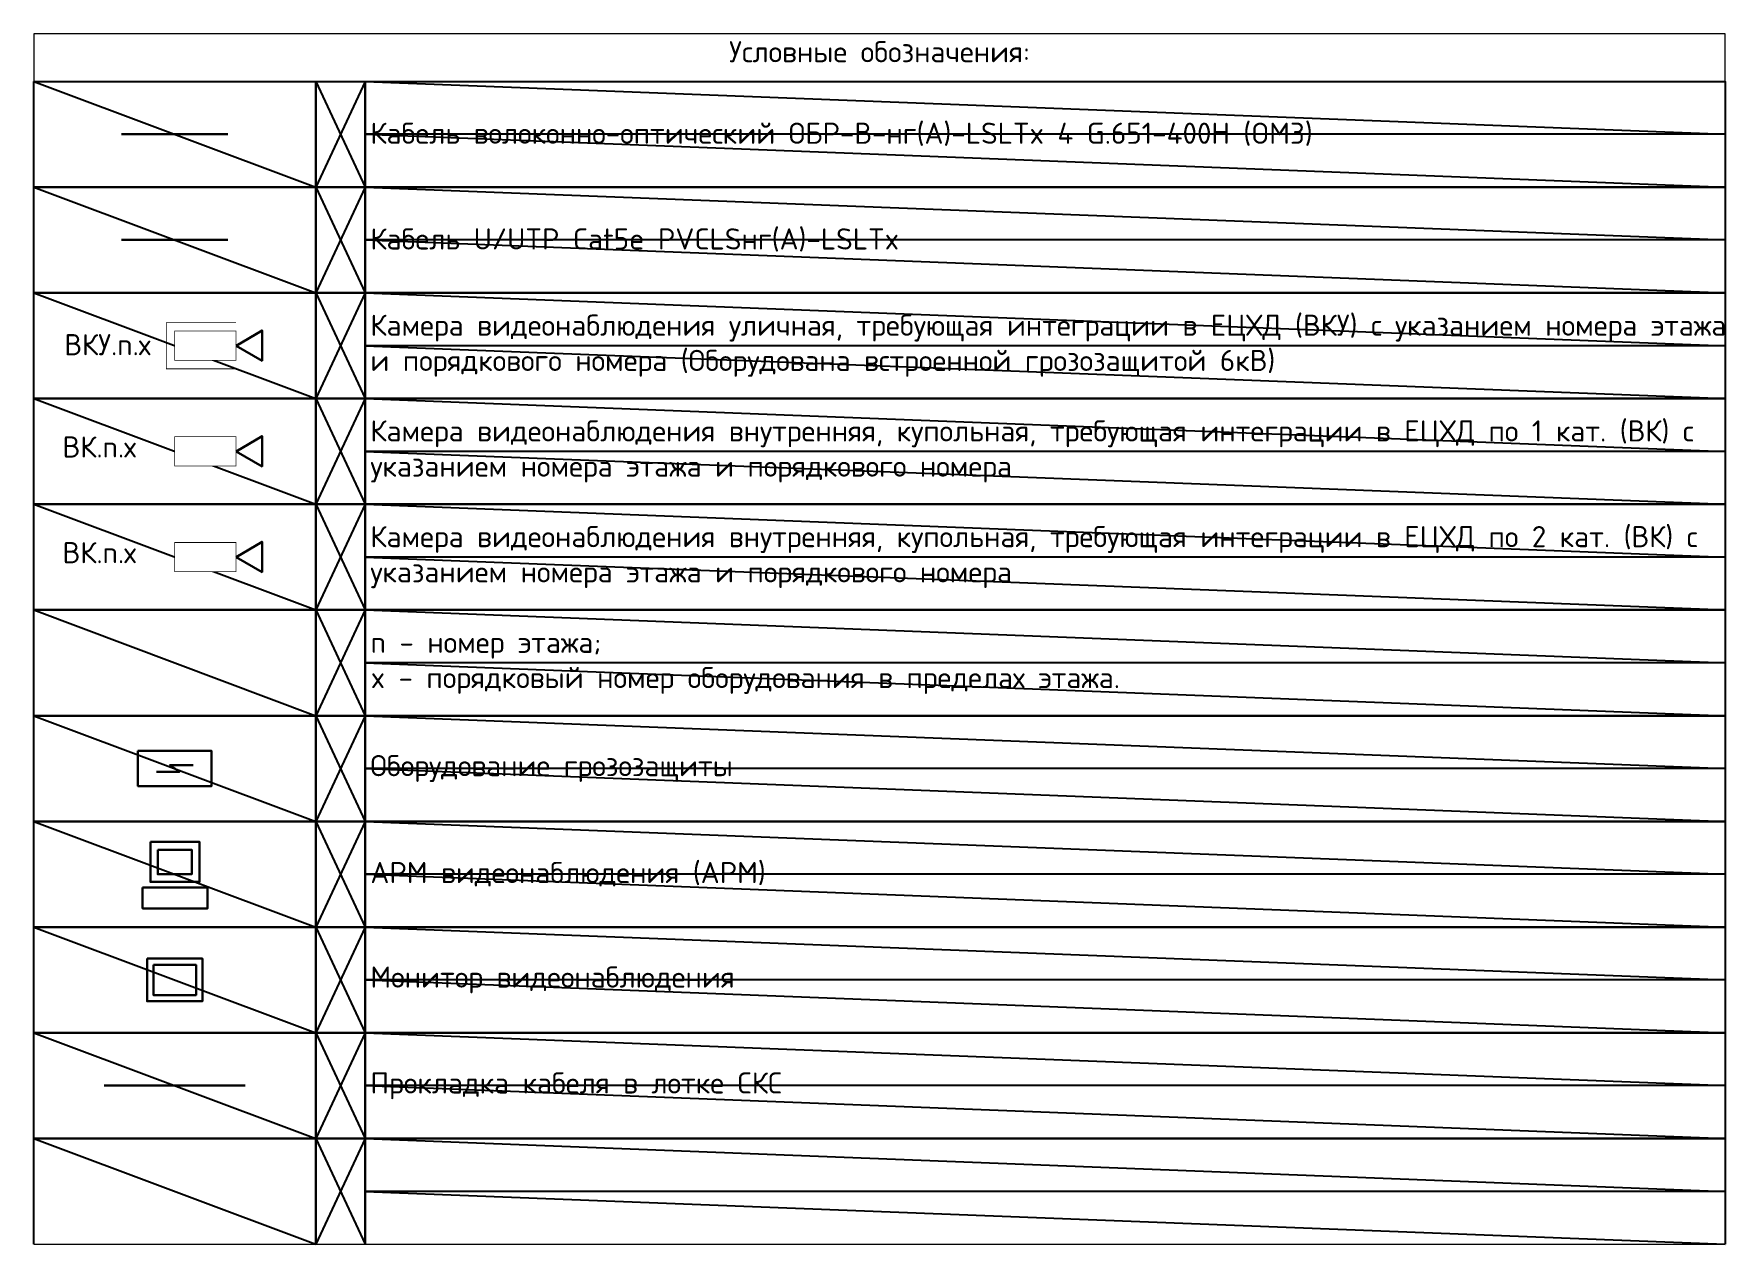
# Paper-space layout 'УГО' of a CAD drawing. Header units: millimetres. Extents: x 20 to 205, y 160 to 292.
# The model-space entities are those that its viewports show. They can reach past a viewport. Long polylines and large blocks are cut down to what shows.
import ezdxf

# ---------------------------------------------------------------- set-up
doc = ezdxf.new("R2010")
doc.units = ezdxf.units.MM
doc.layers.add('_СОТ', color=7, linetype='Continuous')
doc.layers.add('ОХР', color=5, linetype='Continuous', lineweight=30)
doc.layers.add('СС_СВН_УГО', color=7, linetype='Continuous', lineweight=30)
doc.styles.add('DEN', font='isocpeur.ttf', dxfattribs={"height": 300})
doc.styles.add('KOSTY_STYLE', font='isocpeur.ttf')
doc.linetypes.add('Рабочее в лотке -П-П-', pattern='A,5,[130,ltypeshp.shx,S=0.5,R=0,X=1,Y=0],1,[130,ltypeshp.shx,S=0.75,R=90,X=0.75,Y=0.5],1,[130,ltypeshp.shx,S=0.5,R=0,X=0.5,Y=0],3.25', length=10.25)

# ---------------------------------------------------------------- blocks, each defined once
blk = doc.blocks.new('*U106')
at = {"layer": 'Defpoints', "color": 251, "ltscale": 100}
for points in [[(0, 0), (4000, 0), (4000, -1500), (0, -1500)], [(4000, 0), (4700, 0), (4700, -1500), (4000, -1500)], [(4700, 0), (24000, 0), (24000, -1500), (4700, -1500)], [(0, -1500), (4000, -1500), (4000, -3000), (0, -3000)], [(4000, -1500), (4700, -1500), (4700, -3000), (4000, -3000)], [(4700, -1500), (24000, -1500), (24000, -3000), (4700, -3000)], [(0, -3000), (4000, -3000), (4000, -4500), (0, -4500)], [(4000, -3000), (4700, -3000), (4700, -4500), (4000, -4500)], [(4700, -3000), (24000, -3000), (24000, -4500), (4700, -4500)], [(0, -4500), (4000, -4500), (4000, -6000), (0, -6000)], [(4000, -4500), (4700, -4500), (4700, -6000), (4000, -6000)], [(4700, -4500), (24000, -4500), (24000, -6000), (4700, -6000)], [(0, -6000), (4000, -6000), (4000, -7500), (0, -7500)], [(4000, -6000), (4700, -6000), (4700, -7500), (4000, -7500)], [(4700, -6000), (24000, -6000), (24000, -7500), (4700, -7500)], [(0, -7500), (4000, -7500), (4000, -9000), (0, -9000)], [(4000, -7500), (4700, -7500), (4700, -9000), (4000, -9000)], [(4700, -7500), (24000, -7500), (24000, -9000), (4700, -9000)], [(0, -9000), (4000, -9000), (4000, -10500), (0, -10500)], [(4000, -9000), (4700, -9000), (4700, -10500), (4000, -10500)], [(4700, -9000), (24000, -9000), (24000, -10500), (4700, -10500)], [(0, -10500), (4000, -10500), (4000, -12000), (0, -12000)], [(4000, -10500), (4700, -10500), (4700, -12000), (4000, -12000)], [(4700, -10500), (24000, -10500), (24000, -12000), (4700, -12000)], [(0, -12000), (4000, -12000), (4000, -13500), (0, -13500)], [(4000, -12000), (4700, -12000), (4700, -13500), (4000, -13500)], [(4700, -12000), (24000, -12000), (24000, -13500), (4700, -13500)], [(0, -13500), (4000, -13500), (4000, -15000), (0, -15000)], [(4000, -13500), (4700, -13500), (4700, -15000), (4000, -15000)], [(4700, -13500), (24000, -13500), (24000, -15000), (4700, -15000)], [(0, -15000), (4000, -15000), (4000, -16500), (0, -16500)], [(4000, -15000), (4700, -15000), (4700, -16500), (4000, -16500)], [(4700, -15000), (24000, -15000), (24000, -16500), (4700, -16500)]]:
    blk.add_lwpolyline(points, close=True, dxfattribs=at)
at = {"layer": 'Defpoints', "color": 253, "ltscale": 100}
for points in [[(0, 0), (4000, -1500)], [(4000, 0), (4700, -1500), (4700, 0), (4000, -1500)], [(4700, 0), (24000, -750), (4700, -750), (24000, -1500)], [(0, -1500), (4000, -3000)], [(4000, -1500), (4700, -3000), (4700, -1500), (4000, -3000)], [(4700, -1500), (24000, -2250), (4700, -2250), (24000, -3000)], [(0, -3000), (4000, -4500)], [(4000, -3000), (4700, -4500), (4700, -3000), (4000, -4500)], [(4700, -3000), (24000, -3750), (4700, -3750), (24000, -4500)], [(0, -4500), (4000, -6000)], [(4000, -4500), (4700, -6000), (4700, -4500), (4000, -6000)], [(4700, -4500), (24000, -5250), (4700, -5250), (24000, -6000)], [(0, -6000), (4000, -7500)], [(4000, -6000), (4700, -7500), (4700, -6000), (4000, -7500)], [(4700, -6000), (24000, -6750), (4700, -6750), (24000, -7500)], [(0, -7500), (4000, -9000)], [(4000, -7500), (4700, -9000), (4700, -7500), (4000, -9000)], [(4700, -7500), (24000, -8250), (4700, -8250), (24000, -9000)], [(0, -9000), (4000, -10500)], [(4000, -9000), (4700, -10500), (4700, -9000), (4000, -10500)], [(4700, -9000), (24000, -9750), (4700, -9750), (24000, -10500)], [(0, -10500), (4000, -12000)], [(4000, -10500), (4700, -12000), (4700, -10500), (4000, -12000)], [(4700, -10500), (24000, -11250), (4700, -11250), (24000, -12000)], [(0, -12000), (4000, -13500)], [(4000, -12000), (4700, -13500), (4700, -12000), (4000, -13500)], [(4700, -12000), (24000, -12750), (4700, -12750), (24000, -13500)], [(0, -13500), (4000, -15000)], [(4000, -13500), (4700, -15000), (4700, -13500), (4000, -15000)], [(4700, -13500), (24000, -14250), (4700, -14250), (24000, -15000)], [(0, -15000), (4000, -16500)], [(4000, -15000), (4700, -16500), (4700, -15000), (4000, -16500)], [(4700, -15000), (24000, -15750), (4700, -15750), (24000, -16500)]]:
    blk.add_lwpolyline(points, dxfattribs=at)
blk = doc.blocks.new('АРМ СВН')
at = {"layer": 'ОХР', "color": 3, "lineweight": 30}
for points in [[(95408, 95807), (96806, 95807), (96806, 94673), (95408, 94673)], [(95618, 95588), (96582, 95588), (96582, 94891), (95618, 94891)], [(95188, 94515), (97030, 94515), (97030, 93920), (95188, 93920)]]:
    blk.add_lwpolyline(points, close=True, dxfattribs=at)
blk = doc.blocks.new('*U107')
at = {"ltscale": 100, "style": 'KOSTY_STYLE', "flags": 1}
blk.add_attdef('№КАМ', (-315, -772), '', height=200, dxfattribs=at)
at = {"color": 0}
blk.add_wipeout([(0, -208), (-869, -208), (-869, 0), (-1239, -213), (-1239, 218), (-869, 0), (-869, 208), (0, 208)], dxfattribs=at)
at = {"color": 0, "ltscale": 100}
blk.add_lwpolyline([(-869, 0), (-1239, 218), (-1239, -213), (-869, 0)], dxfattribs=at)
at = {"color": 0, "lineweight": 25, "const_width": 10.8}
blk.add_lwpolyline([(0, -208), (-869, -208), (-869, 208), (0, 208), (0, -208)], dxfattribs=at)
blk = doc.blocks.new('*U104')
at = {"color": 0}
blk.add_wipeout([(0, -208), (-869, -208), (-869, 0), (-1239, -213), (-1239, 218), (-869, 0), (-869, 208), (0, 208)], dxfattribs=at)
at = {"color": 0, "lineweight": 25, "const_width": 10.8}
for points in [[(-869, -328), (120, -328), (120, 328), (-869, 328)], [(0, -208), (-869, -208), (-869, 208), (0, 208), (0, -208)]]:
    blk.add_lwpolyline(points, dxfattribs=at)
at = {"color": 0, "ltscale": 100}
blk.add_lwpolyline([(-869, 0), (-1239, 218), (-1239, -213), (-869, 0)], dxfattribs=at)
blk = doc.blocks.new('грозЗащ')
at = {"color": 4, "lineweight": 30, "ltscale": 100}
blk.add_lwpolyline([(-261, 125), (261, 125), (261, -125), (-261, -125)], close=True, dxfattribs=at)
at = {"color": 4, "ltscale": 100}
blk.add_lwpolyline([(130, 24), (-33, 24), (33, -24), (-130, -24)], dxfattribs=at)

msp = doc.modelspace()

# ---------------------------------------------------------------- wipeouts: each hides what was drawn before it
msp.add_wipeout([(966.43, 17761.444), (966.43, -7.731), (26233.699, -7.731), (26233.699, 17761.444)]).dxf.layer = '_СОТ'

# ---------------------------------------------------------------- next in the draw order: linework, layer by layer
at = {"layer": 'СС_СВН_УГО', "color": 4, "lineweight": 30, "ltscale": 0.5}
msp.add_line((2744.849, 16336.589), (4253.538, 16336.589), dxfattribs=at)
at = {"layer": 'СС_СВН_УГО', "color": 5, "lineweight": 30, "ltscale": 70}
msp.add_line((2744.849, 14836.589), (4253.538, 14836.589), dxfattribs=at)
at = {"layer": 'СС_СВН_УГО', "linetype": 'Рабочее в лотке -П-П-', "lineweight": 30, "ltscale": 175}
msp.add_line((2499.193, 2836.589), (4499.193, 2836.589), dxfattribs=at)
at = {"layer": 'СС_СВН_УГО', "color": 116, "lineweight": 30, "true_color": 0x136734}
for points in [[(3106.157, 4639.088), (3892.229, 4639.088), (3892.229, 4034.091), (3106.157, 4034.091)], [(3196.072, 4550.948), (3802.314, 4550.948), (3802.314, 4122.231), (3196.072, 4122.231)]]:
    msp.add_lwpolyline(points, close=True, dxfattribs=at)

# ---------------------------------------------------------------- next in the draw order: block references
at = {"layer": 'СС_СВН_УГО', "color": 1}
msp.add_blockref('*U106', (1499.193, 17086.589), dxfattribs=at)
at = {"layer": 'СС_СВН_УГО', "color": 4, "lineweight": 30, "xscale": 2, "yscale": 2, "zscale": 2}
msp.add_blockref('грозЗащ', (3499.193, 7336.589), dxfattribs=at)
at = {"layer": 'СС_СВН_УГО', "color": 3, "lineweight": 30, "xscale": 0.5, "yscale": 0.5, "zscale": 0.5}
msp.add_blockref('АРМ СВН', (-44550.961, -41608.889), dxfattribs=at)

# ---------------------------------------------------------------- next in the draw order: texts
at = {"layer": 'СС_СВН_УГО', "color": 7, "char_height": 300, "style": 'DEN'}
for s, insert, width, attachment_point in [('\\pxqc;Условные обозначения:', (1499.193, 17658.17), 24000, 1), ('{\\C0;Кабель} волоконно-оптический {\\C0;ОБР-В-нг(А)-LSLTx 4 G.651-400H (OM3)}', (6274.193, 16336.589), 19791.4524, 4), ('Кабель {\\C0;U/UTP Cat5e PVCLSнг(А)-LSLTx}', (6274.193, 14836.589), 19300, 4), ('{\\C0;Камера видеонаблюдения уличная, требующая интеграции в ЕЦХД (ВКУ) с указанием номера этажа и порядкового номера (Оборудована встроенной грозозащитой 6кВ)}', (6274.193, 13336.589), 19300, 4), ('Камера видеонаблюдения внутренняя, купольная, требующая интеграции в ЕЦХД по 1 кат. (ВК) с указанием номера этажа и порядкового номера', (6274.198, 11836.653), 19299.99506, 4), ('Камера видеонаблюдения внутренняя, купольная, требующая интеграции в ЕЦХД по 2 кат. (ВК) с указанием номера этажа и порядкового номера', (6274.198, 10336.653), 19299.99506, 4), ('Оборудование грозозащиты', (6274.193, 7336.589), 19791.4524, 4), ('АРМ видеонаблюдения (АРМ)', (6274.193, 5836.589), 19791.4524, 4), ('Монитор видеонаблюдения', (6274.193, 4336.589), 19791.4524, 4), ('Прокладка кабеля в лотке СКС', (6274.193, 2834.328), 19791.4524, 4)]:
    msp.add_mtext(s, dxfattribs=dict(at, insert=insert, width=width, attachment_point=attachment_point))
at = {"layer": 'СС_СВН_УГО', "lineweight": 25, "ltscale": 100, "char_height": 300, "attachment_point": 5, "style": 'DEN'}
for s, insert in [('{\\C256;ВКУ.n.х}', (2543.585, 13350.838, 0)), ('{\\C256;ВК.n.х}', (2427.176, 11899.717, 0)), ('{\\C256;ВК.n.х}', (2427.176, 10399.717, 0))]:
    msp.add_mtext_dynamic_manual_height_columns(s, width=312.79048, gutter_width=125000, heights=[0], dxfattribs=dict(at, insert=insert))
at = {"layer": 'СС_СВН_УГО', "linetype": 'Continuous', "insert": (6279.292, 8836.49, 0), "char_height": 300, "width": 10927.26406, "attachment_point": 4, "style": 'DEN'}
msp.add_mtext('\\pxql;{\\C256;n - номер этажа;\\Px - порядковый номер оборудования в пределах этажа.}', dxfattribs=at)

# ---------------------------------------------------------------- next in the draw order: block references
at = {"layer": 'СС_СВН_УГО', "color": 1, "lineweight": 30, "xscale": -1}
msp.add_blockref('*U104', (3499.193, 13336.589), dxfattribs=at)
at = {"layer": 'СС_СВН_УГО', "color": 94, "lineweight": 30, "xscale": -1}
msp.add_blockref('*U107', (3499.193, 11836.589), dxfattribs=at)
at = {"layer": 'СС_СВН_УГО', "color": 6, "lineweight": 30, "xscale": -1}
msp.add_blockref('*U107', (3499.193, 10336.589), dxfattribs=at)

psp = doc.layouts.new('УГО')

# ---------------------------------------------------------------- viewports
at = {"layer": 'Defpoints'}
psp.add_viewport(center=(112.31, 225.94), size=(184.62, 132.1142), view_center_point=(13499.193, 9174.017), view_height=17174.85477, dxfattribs=at)

doc.saveas('drawing.dxf')
